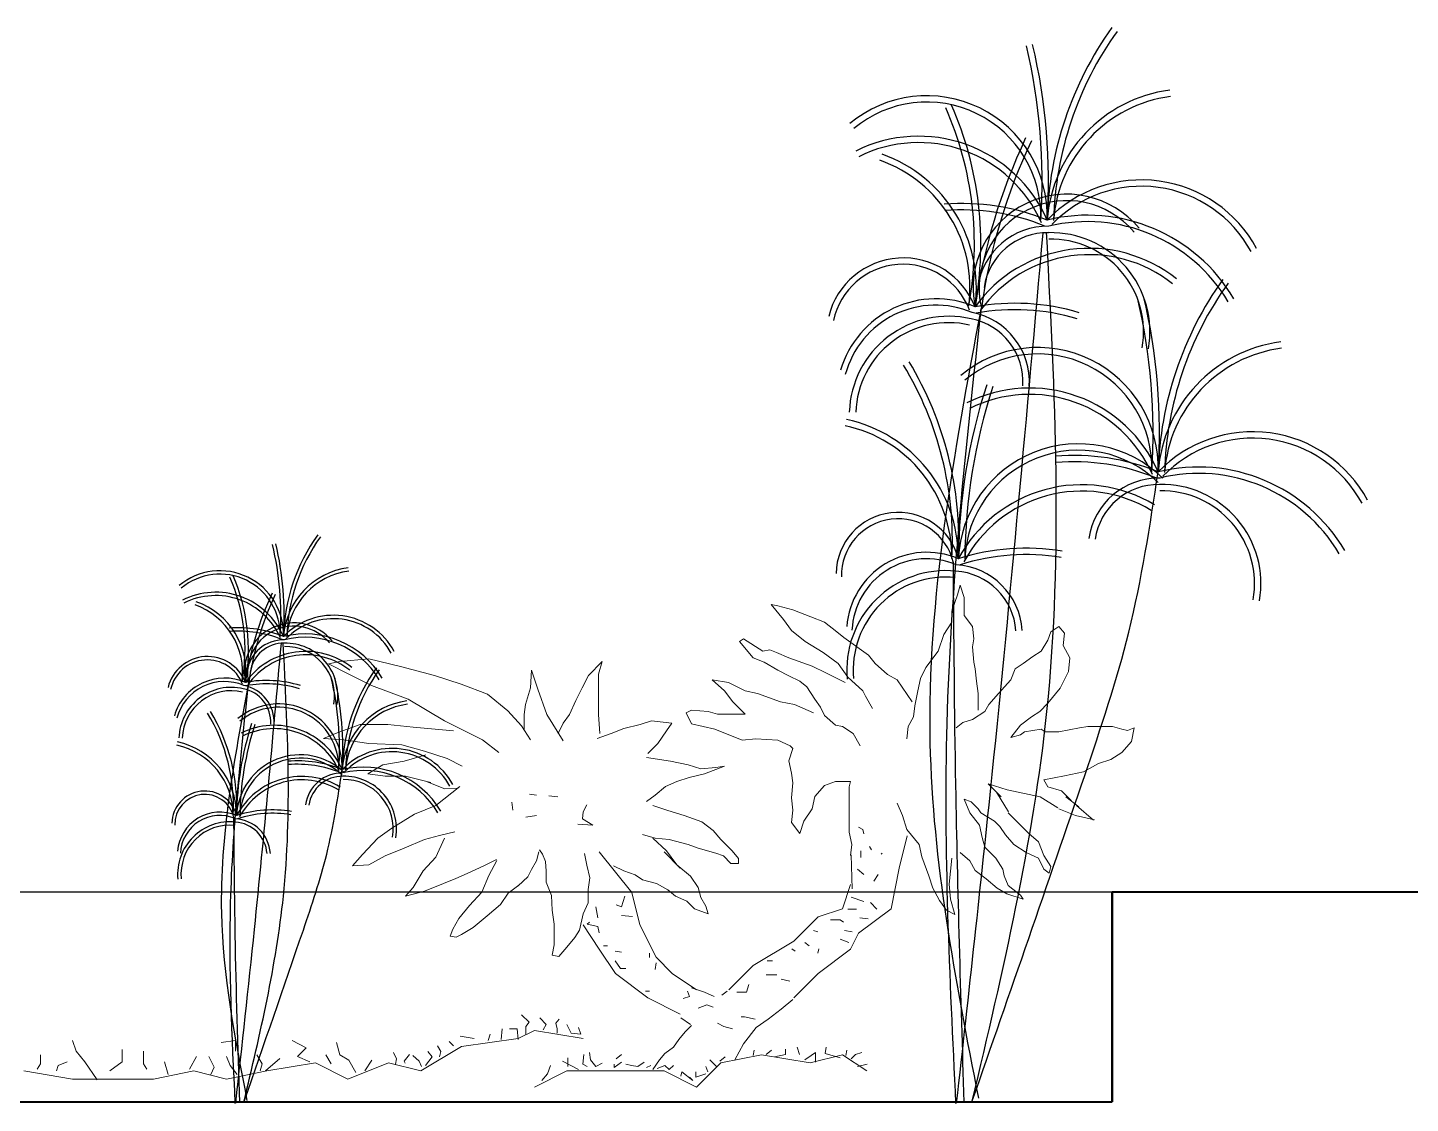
# Model space of a CAD drawing. Header units: metres. Extents: x 2330 to 2661, y 695 to 924.
# Drawn here: x 2599.136 to 2602.431, y 786.452 to 789.015 of the extents above; entities that cross this region are included whole.
import ezdxf

# ---------------------------------------------------------------- set-up
doc = ezdxf.new("R2010")
doc.units = ezdxf.units.M
doc.header["$LTSCALE"] = 20
doc.layers.add('Aux3', color=7, linetype='Continuous', true_color=0xa85400)
doc.layers.add('Columns', color=30, linetype='Continuous', lineweight=40)
doc.layers.add('Green', color=116, linetype='Continuous', lineweight=5)
doc.layers.add('Tree and Others', color=74, linetype='Continuous')

msp = doc.modelspace()

# ---------------------------------------------------------------- linework, layer by layer
at = {"layer": 'Aux3'}
for points, knots in [([(2601.3501, 786.452), (2601.3791, 786.7132), (2601.4556, 787.4039), (2601.5177, 788.0961), (2601.5563, 788.5264)], [1.099283, 1.099283, 1.099283, 1.099283, 104.727292, 275.084321, 275.084321, 275.084321, 275.084321]), ([(2601.4026, 786.4642), (2601.3474, 786.7461), (2601.2273, 787.3726), (2601.3445, 788.0015), (2601.409, 788.3474)], [2.676995, 2.676995, 2.676995, 2.676995, 114.938305, 252.152892, 252.152892, 252.152892, 252.152892]), ([(2601.3485, 786.4518), (2601.3338, 786.7539), (2601.3033, 787.3872), (2601.3727, 788.0176), (2601.409, 788.3474)], [1.297472, 1.297472, 1.297472, 1.297472, 120.336436, 250.901241, 250.901241, 250.901241, 250.901241]), ([(2601.3682, 786.455), (2601.3603, 786.7067), (2601.3471, 787.135), (2601.3437, 787.5635), (2601.3423, 787.7402)], [3.323246, 3.323246, 3.323246, 3.323246, 102.593655, 172.266242, 172.266242, 172.266242, 172.266242]), ([(2599.632, 786.4519), (2599.6473, 786.59), (2599.6877, 786.955), (2599.7205, 787.3208), (2599.7409, 787.5483)], [1.099283, 1.099283, 1.099283, 1.099283, 104.727292, 275.084321, 275.084321, 275.084321, 275.084321]), ([(2599.6597, 786.4584), (2599.6305, 786.6074), (2599.567, 786.9385), (2599.629, 787.2708), (2599.6631, 787.4536)], [2.676995, 2.676995, 2.676995, 2.676995, 114.938305, 252.152892, 252.152892, 252.152892, 252.152892]), ([(2599.6311, 786.4518), (2599.6233, 786.6114), (2599.6072, 786.9462), (2599.6439, 787.2793), (2599.6631, 787.4536)], [1.297472, 1.297472, 1.297472, 1.297472, 120.336436, 250.901241, 250.901241, 250.901241, 250.901241]), ([(2599.6415, 786.4535), (2599.6374, 786.5865), (2599.6304, 786.8129), (2599.6286, 787.0393), (2599.6278, 787.1327)], [3.323246, 3.323246, 3.323246, 3.323246, 102.593655, 172.266242, 172.266242, 172.266242, 172.266242])]:
    msp.add_open_spline(points, degree=3, knots=knots, dxfattribs=at)
for points in [[(2601.3874, 786.4577), (2601.5653, 787.3859), (2601.5644, 788.5282)], [(2601.3874, 786.4577), (2601.6552, 787.2332), (2601.7604, 787.575), (2601.8304, 787.9567)], [(2599.6517, 786.4549), (2599.7457, 786.9455), (2599.7452, 787.5492)], [(2599.6517, 786.4549), (2599.7932, 786.8648), (2599.8488, 787.0454), (2599.8858, 787.2471)]]:
    msp.add_spline(points, degree=3, dxfattribs=at)
at = {"layer": 'Columns'}
for p, q in [((2601.7206, 786.9555), (2601.7206, 786.4555)), ((2601.7206, 786.4555), (2601.7206, 786.9555)), ((2601.7206, 786.9555), (2602.5331, 786.9555)), ((2595.3993, 786.4555), (2601.7206, 786.4555))]:
    msp.add_line(p, q, dxfattribs=at)
at = {"layer": 'Green'}
for p, q in [((2601.3586, 787.6866), (2601.3521, 787.6638)), ((2601.3684, 787.6572), (2601.3586, 787.6866)), ((2600.9078, 787.6409), (2600.9372, 787.6049)), ((2600.9242, 787.6376), (2600.9078, 787.6409)), ((2600.9601, 787.6278), (2600.9242, 787.6376)), ((2601.3521, 787.6638), (2601.339, 787.6245)), ((2601.3684, 787.6442), (2601.3684, 787.6572)), ((2601.3684, 787.6147), (2601.3684, 787.6442)), ((2600.9372, 787.6049), (2600.9568, 787.5788)), ((2601.0025, 787.6115), (2600.9601, 787.6278)), ((2601.0352, 787.5984), (2601.0025, 787.6115)), ((2601.339, 787.6245), (2601.339, 787.5984)), ((2601.388, 787.5886), (2601.3684, 787.6147)), ((2600.9568, 787.5788), (2600.9895, 787.5526)), ((2601.0646, 787.5755), (2601.0352, 787.5984)), ((2601.0809, 787.5624), (2601.0646, 787.5755)), ((2601.3194, 787.569), (2601.3063, 787.5298)), ((2601.339, 787.5984), (2601.3194, 787.569)), ((2601.3913, 787.5592), (2601.388, 787.5886)), ((2601.5742, 787.5755), (2601.5676, 787.5559)), ((2601.5938, 787.5886), (2601.5742, 787.5755)), ((2601.6068, 787.5722), (2601.5938, 787.5886)), ((2601.6036, 787.5428), (2601.6068, 787.5722)), ((2600.8425, 787.5592), (2600.8327, 787.5526)), ((2600.8327, 787.5526), (2600.8654, 787.5134)), ((2600.8882, 787.5298), (2600.8425, 787.5592)), ((2600.9895, 787.5526), (2601.0319, 787.5265)), ((2601.1397, 787.5199), (2601.0809, 787.5624)), ((2601.388, 787.5396), (2601.3913, 787.5592)), ((2601.3913, 787.5036), (2601.388, 787.5396)), ((2601.5676, 787.5559), (2601.5513, 787.5298)), ((2601.6199, 787.5134), (2601.6036, 787.5428)), ((2599.8804, 787.5049), (2599.8534, 787.4989)), ((2599.9496, 787.5109), (2599.8804, 787.5049)), ((2600.0247, 787.4929), (2599.9496, 787.5109)), ((2600.5056, 787.5049), (2600.4726, 787.4718)), ((2600.4966, 787.4748), (2600.5056, 787.5049)), ((2600.8654, 787.5134), (2600.8915, 787.5036)), ((2600.9046, 787.533), (2600.8882, 787.5298)), ((2600.8915, 787.5036), (2600.9242, 787.484)), ((2600.9209, 787.5265), (2600.9046, 787.533)), ((2600.9503, 787.5134), (2600.9209, 787.5265)), ((2601.0058, 787.4938), (2600.9503, 787.5134)), ((2601.0319, 787.5265), (2601.0679, 787.5003)), ((2601.1561, 787.5003), (2601.1397, 787.5199)), ((2601.3063, 787.5298), (2601.2769, 787.4905)), ((2601.3945, 787.4873), (2601.3913, 787.5036)), ((2601.5317, 787.5167), (2601.5089, 787.5003)), ((2601.5513, 787.5298), (2601.5317, 787.5167)), ((2601.6166, 787.4807), (2601.6199, 787.5134)), ((2599.8534, 787.4989), (2599.9015, 787.4748)), ((2599.9015, 787.4748), (2599.9556, 787.4478)), ((2600.1059, 787.4718), (2600.0247, 787.4929)), ((2600.169, 787.4508), (2600.1059, 787.4718)), ((2600.3373, 787.4839), (2600.3343, 787.4417)), ((2600.3523, 787.4387), (2600.3373, 787.4839)), ((2600.4726, 787.4718), (2600.4575, 787.4417)), ((2600.4966, 787.4267), (2600.4966, 787.4748)), ((2600.9242, 787.484), (2600.9503, 787.4709)), ((2600.9503, 787.4709), (2600.9764, 787.4578)), ((2601.0385, 787.4775), (2601.0058, 787.4938)), ((2601.0842, 787.4546), (2601.0385, 787.4775)), ((2601.0679, 787.5003), (2601.0907, 787.4677)), ((2601.1855, 787.4742), (2601.1561, 787.5003)), ((2601.2083, 787.4611), (2601.1855, 787.4742)), ((2601.2769, 787.4905), (2601.2639, 787.4644)), ((2601.3978, 787.4578), (2601.3945, 787.4873)), ((2601.4893, 787.4873), (2601.4795, 787.4611)), ((2601.5089, 787.5003), (2601.4893, 787.4873)), ((2601.597, 787.4415), (2601.6166, 787.4807)), ((2599.9556, 787.4478), (2600.0427, 787.4147)), ((2600.2321, 787.4267), (2600.169, 787.4508)), ((2600.3343, 787.4417), (2600.3223, 787.4026)), ((2600.3734, 787.3786), (2600.3523, 787.4387)), ((2600.4575, 787.4417), (2600.4425, 787.4117)), ((2600.8066, 787.4546), (2600.7674, 787.4611)), ((2600.7674, 787.4611), (2600.7968, 787.435)), ((2600.8458, 787.435), (2600.8066, 787.4546)), ((2600.9764, 787.4578), (2600.9927, 787.4448)), ((2600.9927, 787.4448), (2601.0123, 787.4154)), ((2601.0907, 787.4677), (2601.1267, 787.435)), ((2601.2443, 787.4088), (2601.2083, 787.4611)), ((2601.2639, 787.4644), (2601.2573, 787.435)), ((2601.4011, 787.4284), (2601.3978, 787.4578)), ((2601.4795, 787.4611), (2601.4501, 787.4284)), ((2601.5676, 787.4056), (2601.597, 787.4415)), ((2600.0427, 787.4147), (2600.1299, 787.3635)), ((2600.2802, 787.3876), (2600.2321, 787.4267)), ((2600.3223, 787.4026), (2600.3193, 787.3786)), ((2600.4425, 787.4117), (2600.4275, 787.3786)), ((2600.4966, 787.3786), (2600.4966, 787.4267)), ((2600.7968, 787.435), (2600.8164, 787.4088)), ((2600.8164, 787.4088), (2600.8458, 787.3794)), ((2600.8752, 787.4284), (2600.8458, 787.435)), ((2600.9307, 787.4088), (2600.8752, 787.4284)), ((2600.9634, 787.4023), (2600.9307, 787.4088)), ((2601.0123, 787.4154), (2601.0254, 787.3957)), ((2601.1267, 787.435), (2601.1332, 787.4219)), ((2601.1332, 787.4219), (2601.1495, 787.3925)), ((2601.2573, 787.435), (2601.2508, 787.399)), ((2601.4011, 787.3892), (2601.4011, 787.4284)), ((2601.4501, 787.4284), (2601.4272, 787.4023)), ((2601.5481, 787.3859), (2601.5676, 787.4056)), ((2600.3133, 787.3515), (2600.2802, 787.3876)), ((2600.3193, 787.3786), (2600.3193, 787.3425)), ((2600.4125, 787.3154), (2600.3734, 787.3786)), ((2600.4275, 787.3786), (2600.4125, 787.3575)), ((2600.4996, 787.3335), (2600.4966, 787.3786)), ((2600.7184, 787.3892), (2600.7053, 787.3827)), ((2600.7053, 787.3827), (2600.7184, 787.3565)), ((2600.7576, 787.3859), (2600.7184, 787.3892)), ((2600.7804, 787.3794), (2600.7576, 787.3859)), ((2600.8164, 787.3794), (2600.7804, 787.3794)), ((2600.8458, 787.3794), (2600.8164, 787.3794)), ((2601.0091, 787.3827), (2600.9634, 787.4023)), ((2601.0254, 787.3957), (2601.0352, 787.3761)), ((2601.0352, 787.3761), (2601.0613, 787.3533)), ((2601.2475, 787.3729), (2601.2345, 787.35)), ((2601.2508, 787.399), (2601.2475, 787.3729)), ((2601.4174, 787.3859), (2601.388, 787.3663)), ((2601.4272, 787.4023), (2601.4174, 787.3859)), ((2601.5023, 787.3533), (2601.5285, 787.3729)), ((2601.5285, 787.3729), (2601.5481, 787.3859)), ((2599.9285, 787.3545), (2599.8774, 787.3365)), ((2599.9947, 787.3545), (2599.9285, 787.3545)), ((2600.0548, 787.3485), (2599.9947, 787.3545)), ((2600.151, 787.3395), (2600.0548, 787.3485)), ((2600.1299, 787.3635), (2600.2201, 787.3184)), ((2600.3343, 787.3184), (2600.3133, 787.3515)), ((2600.4125, 787.3575), (2600.4004, 787.3335)), ((2600.5567, 787.3455), (2600.5267, 787.3335)), ((2600.5958, 787.3545), (2600.5567, 787.3455)), ((2600.6229, 787.3635), (2600.5958, 787.3545)), ((2600.671, 787.3575), (2600.6229, 787.3635)), ((2600.6379, 787.3094), (2600.6589, 787.3395)), ((2600.6589, 787.3395), (2600.671, 787.3575)), ((2600.7184, 787.3565), (2600.7739, 787.3434)), ((2600.7739, 787.3434), (2600.8392, 787.3173)), ((2601.0613, 787.3533), (2601.0777, 787.35)), ((2601.0777, 787.35), (2601.1038, 787.3336)), ((2601.2345, 787.35), (2601.2312, 787.3206)), ((2601.3651, 787.3598), (2601.3488, 787.3467)), ((2601.388, 787.3663), (2601.3651, 787.3598)), ((2601.4795, 787.3238), (2601.5023, 787.3533)), ((2601.5121, 787.3369), (2601.5023, 787.3304)), ((2601.5513, 787.3434), (2601.5121, 787.3369)), ((2601.5611, 787.3369), (2601.5513, 787.3434)), ((2601.5938, 787.3369), (2601.5611, 787.3369)), ((2601.6428, 787.3467), (2601.5938, 787.3369)), ((2601.6624, 787.35), (2601.6428, 787.3467)), ((2601.6852, 787.35), (2601.6624, 787.35)), ((2601.7212, 787.35), (2601.6852, 787.35)), ((2601.744, 787.3434), (2601.7212, 787.35)), ((2601.7571, 787.3402), (2601.744, 787.3434)), ((2601.7734, 787.3467), (2601.7571, 787.3402)), ((2601.7669, 787.314), (2601.7734, 787.3467)), ((2599.8774, 787.3365), (2599.8414, 787.3214)), ((2599.8414, 787.3214), (2599.8895, 787.3184)), ((2599.8895, 787.3184), (2599.9496, 787.3094)), ((2599.9496, 787.3094), (2600.0277, 787.3064)), ((2600.0277, 787.3064), (2600.0818, 787.2913)), ((2600.2201, 787.3184), (2600.2592, 787.2883)), ((2600.5267, 787.3335), (2600.4936, 787.3214)), ((2600.6138, 787.2853), (2600.6379, 787.3094)), ((2600.8392, 787.3173), (2600.8719, 787.3206)), ((2600.8719, 787.3206), (2600.9242, 787.3173)), ((2600.9242, 787.3173), (2600.9536, 787.3042)), ((2600.9536, 787.3042), (2600.9601, 787.2977)), ((2601.1038, 787.3336), (2601.1201, 787.3042)), ((2601.5023, 787.3304), (2601.4795, 787.3238)), ((2601.744, 787.2879), (2601.7669, 787.314)), ((2600.0848, 787.2823), (2600.0337, 787.2673)), ((2600.0818, 787.2913), (2600.1359, 787.2733)), ((2600.1359, 787.2733), (2600.172, 787.2552)), ((2600.6108, 787.2763), (2600.668, 787.2673)), ((2600.9601, 787.2977), (2600.9503, 787.2683)), ((2601.6885, 787.2617), (2601.7179, 787.2715)), ((2601.7179, 787.2715), (2601.744, 787.2879)), ((2599.9826, 787.2583), (2599.9466, 787.2372)), ((2600.0337, 787.2673), (2599.9826, 787.2583)), ((2600.668, 787.2673), (2600.71, 787.2583)), ((2600.71, 787.2583), (2600.7401, 787.2492)), ((2600.7401, 787.2492), (2600.7762, 787.2522)), ((2600.7972, 787.2552), (2600.7491, 787.2372)), ((2600.7762, 787.2522), (2600.7972, 787.2552)), ((2600.9503, 787.2683), (2600.9568, 787.2389)), ((2600.9568, 787.2389), (2600.9601, 787.216)), ((2601.6068, 787.2323), (2601.6526, 787.2421)), ((2601.6526, 787.2421), (2601.6885, 787.2617)), ((2599.9466, 787.2372), (2599.9886, 787.2312)), ((2599.9886, 787.2312), (2600.0367, 787.2312)), ((2600.0367, 787.2312), (2600.0969, 787.2161)), ((2600.1306, 787.2011), (2600.0886, 787.2179)), ((2600.166, 787.2071), (2600.1089, 787.162)), ((2600.6559, 787.2071), (2600.6319, 787.1861)), ((2600.683, 787.2192), (2600.6559, 787.2071)), ((2600.713, 787.2282), (2600.683, 787.2192)), ((2600.7491, 787.2372), (2600.713, 787.2282)), ((2600.9601, 787.216), (2600.9568, 787.18)), ((2601.0123, 787.1833), (2601.0352, 787.2094)), ((2601.0352, 787.2094), (2601.0613, 787.2192)), ((2601.0613, 787.2192), (2601.0973, 787.2192)), ((2601.0973, 787.2192), (2601.094, 787.2062)), ((2601.094, 787.2062), (2601.094, 787.1768)), ((2601.4703, 787.1988), (2601.4251, 787.2131)), ((2601.4251, 787.2131), (2601.456, 787.1822)), ((2601.5579, 787.2225), (2601.6068, 787.2323)), ((2601.5676, 787.2062), (2601.5579, 787.2225)), ((2601.6003, 787.1964), (2601.5676, 787.2062)), ((2600.1599, 787.2032), (2600.1306, 787.2011)), ((2600.3489, 787.1864), (2600.3321, 787.1885)), ((2600.3993, 787.1822), (2600.3783, 787.1843)), ((2600.6319, 787.1861), (2600.6108, 787.171)), ((2600.9568, 787.18), (2600.9601, 787.1506)), ((2601.0058, 787.1539), (2601.0123, 787.1833)), ((2601.094, 787.1768), (2601.094, 787.1506)), ((2601.3815, 787.1441), (2601.3684, 787.1768)), ((2601.3684, 787.1768), (2601.3847, 787.1702)), ((2601.4737, 787.1469), (2601.4447, 787.1932)), ((2601.5488, 787.1822), (2601.4703, 787.1988)), ((2601.5916, 787.156), (2601.5488, 787.1822)), ((2601.6232, 787.1735), (2601.6003, 787.1964)), ((2601.6416, 787.1584), (2601.6107, 787.1822)), ((2600.0578, 787.1409), (2600.0037, 787.1079)), ((2600.1089, 787.162), (2600.0578, 787.1409)), ((2600.2901, 787.1696), (2600.2922, 787.1507)), ((2600.4581, 787.1296), (2600.4602, 787.1465)), ((2600.4602, 787.1465), (2600.4686, 787.1633)), ((2600.6259, 787.162), (2600.6619, 787.15)), ((2600.6619, 787.15), (2600.701, 787.1379)), ((2600.9601, 787.1506), (2600.9568, 787.1212)), ((2600.9862, 787.1245), (2601.0058, 787.1539)), ((2601.094, 787.1506), (2601.094, 787.1277)), ((2601.2214, 787.1375), (2601.2083, 787.167)), ((2601.4043, 787.1147), (2601.3815, 787.1441)), ((2601.3847, 787.1702), (2601.4011, 787.1539)), ((2601.4011, 787.1539), (2601.4076, 787.1441)), ((2601.4076, 787.1441), (2601.4403, 787.1245)), ((2601.4958, 787.1212), (2601.4729, 787.1441)), ((2601.5938, 787.1539), (2601.633, 787.1375)), ((2601.6762, 787.1266), (2601.6357, 787.1613)), ((2600.0037, 787.1079), (2599.9706, 787.0838)), ((2600.3237, 787.1338), (2600.3489, 787.138)), ((2600.4476, 787.117), (2600.4833, 787.1149)), ((2600.4833, 787.1149), (2600.4581, 787.1296)), ((2600.701, 787.1379), (2600.7431, 787.1229)), ((2600.7431, 787.1229), (2600.7701, 787.1018)), ((2600.9568, 787.1212), (2600.9764, 787.095)), ((2600.9764, 787.095), (2600.9862, 787.1245)), ((2601.094, 787.1277), (2601.094, 787.0983)), ((2601.1268, 787.1048), (2601.1165, 787.1099)), ((2601.2312, 787.1048), (2601.2214, 787.1375)), ((2601.4109, 787.0852), (2601.4043, 787.1147)), ((2601.4403, 787.1245), (2601.4533, 787.1114)), ((2601.4533, 787.1114), (2601.4664, 787.0918)), ((2601.5219, 787.095), (2601.4958, 787.1212)), ((2601.633, 787.1375), (2601.6787, 787.1277)), ((2599.9706, 787.0838), (2599.9345, 787.0447)), ((2600.0337, 787.0597), (2600.0818, 787.0808)), ((2600.0818, 787.0808), (2600.1179, 787.0898)), ((2600.1299, 787.0838), (2600.1089, 787.0387)), ((2600.1179, 787.0898), (2600.154, 787.0988)), ((2600.6319, 787.0838), (2600.6018, 787.0928)), ((2600.6259, 787.0838), (2600.6589, 787.0537)), ((2600.6649, 787.0808), (2600.6319, 787.0838)), ((2600.71, 787.0688), (2600.6649, 787.0808)), ((2600.7701, 787.1018), (2600.7882, 787.0808)), ((2600.7882, 787.0808), (2600.8032, 787.0657)), ((2601.094, 787.0983), (2601.1005, 787.0689)), ((2601.1293, 787.0945), (2601.1268, 787.1048)), ((2601.2132, 787.0124), (2601.2325, 787.0897)), ((2601.2606, 787.0689), (2601.2312, 787.1048)), ((2601.4174, 787.0624), (2601.4109, 787.0852)), ((2601.4664, 787.0918), (2601.486, 787.0689)), ((2601.5448, 787.0754), (2601.5219, 787.095)), ((2601.5579, 787.0427), (2601.5448, 787.0754)), ((2599.9345, 787.0447), (2599.9105, 787.0176)), ((2599.9496, 787.0206), (2599.9886, 787.0417)), ((2599.9886, 787.0417), (2600.0337, 787.0597)), ((2600.3544, 787.051), (2600.3492, 787.0299)), ((2600.3632, 787.0457), (2600.3562, 787.0563)), ((2600.3702, 787.0282), (2600.3632, 787.0457)), ((2600.4633, 787.0475), (2600.4686, 787.0194)), ((2600.5757, 786.9544), (2600.4984, 787.0511)), ((2600.6916, 787.0124), (2600.653, 787.0511)), ((2600.6589, 787.0537), (2600.683, 787.0206)), ((2600.7341, 787.0597), (2600.71, 787.0688)), ((2600.7762, 787.0477), (2600.7341, 787.0597)), ((2600.7942, 787.0417), (2600.7762, 787.0477)), ((2600.8122, 787.0236), (2600.7942, 787.0417)), ((2600.8032, 787.0657), (2600.8152, 787.0537)), ((2600.8152, 787.0537), (2600.8303, 787.0357)), ((2601.1005, 787.0689), (2601.0973, 787.0427)), ((2601.0991, 787.0441), (2601.1014, 786.9631)), ((2601.1216, 787.0534), (2601.1216, 787.038)), ((2601.1473, 787.056), (2601.1422, 787.0637)), ((2601.1704, 787.0457), (2601.173, 787.0483)), ((2601.2671, 787.0395), (2601.2606, 787.0689)), ((2601.3586, 787.0493), (2601.3815, 787.0297)), ((2601.4435, 787.0362), (2601.4174, 787.0624)), ((2601.486, 787.0689), (2601.5154, 787.0493)), ((2601.5154, 787.0493), (2601.5448, 787.0362)), ((2601.5742, 787.0166), (2601.5579, 787.0427)), ((2599.9105, 787.0176), (2599.9496, 787.0206)), ((2600.1089, 787.0387), (2600.0788, 787.0056)), ((2600.184, 786.9996), (2600.2231, 787.0176)), ((2600.2231, 787.0176), (2600.2532, 787.0327)), ((2600.2355, 786.9952), (2600.2544, 787.0309)), ((2600.3369, 787.0088), (2600.3281, 786.9913)), ((2600.3492, 787.0299), (2600.3369, 787.0088)), ((2600.372, 787.0053), (2600.3702, 787.0282)), ((2600.4686, 787.0194), (2600.4756, 786.9895)), ((2600.5567, 787.0056), (2600.5327, 787.0176)), ((2600.683, 787.0206), (2600.716, 786.9936)), ((2600.8303, 787.0236), (2600.8122, 787.0236)), ((2600.8303, 787.0357), (2600.8303, 787.0236)), ((2601.1293, 786.9969), (2601.1139, 787.0097)), ((2601.1939, 786.9157), (2601.2132, 787.0124)), ((2601.2835, 786.9937), (2601.2671, 787.0395)), ((2601.339, 787.0362), (2601.3325, 786.9741)), ((2601.3815, 787.0297), (2601.3945, 787.0068)), ((2601.4599, 787.0101), (2601.4435, 787.0362)), ((2601.4631, 786.9937), (2601.4599, 787.0101)), ((2601.5448, 787.0362), (2601.5579, 787.0101)), ((2601.5579, 787.0101), (2601.5709, 787.0003)), ((2601.5709, 787.0003), (2601.5742, 787.0166)), ((2600.0788, 787.0056), (2600.0548, 786.9665)), ((2600.0818, 786.9575), (2600.1269, 786.9755)), ((2600.1269, 786.9755), (2600.157, 786.9875)), ((2600.157, 786.9875), (2600.184, 786.9996)), ((2600.2187, 786.9552), (2600.2355, 786.9952)), ((2600.3281, 786.9913), (2600.3053, 786.9702)), ((2600.372, 786.979), (2600.372, 787.0053)), ((2600.3843, 786.9473), (2600.372, 786.979)), ((2600.4756, 786.9895), (2600.4721, 786.9614)), ((2600.5838, 786.9966), (2600.5567, 787.0056)), ((2600.6018, 786.9845), (2600.5838, 786.9966)), ((2600.6349, 786.9755), (2600.6018, 786.9845)), ((2600.6619, 786.9605), (2600.6349, 786.9755)), ((2600.716, 786.9936), (2600.7341, 786.9665)), ((2601.1627, 786.9969), (2601.1524, 786.9815)), ((2601.2933, 786.9643), (2601.2835, 786.9937)), ((2601.3325, 786.9741), (2601.3357, 786.9382)), ((2601.3945, 787.0068), (2601.4207, 786.9872)), ((2601.4207, 786.9872), (2601.4468, 786.9643)), ((2601.4729, 786.9708), (2601.4631, 786.9937)), ((2600.0548, 786.9665), (2600.0367, 786.9454)), ((2600.0367, 786.9454), (2600.0818, 786.9575)), ((2600.1893, 786.9237), (2600.2187, 786.9552)), ((2600.2817, 786.9531), (2600.2628, 786.9258)), ((2600.3069, 786.9721), (2600.2817, 786.9531)), ((2600.3861, 786.9122), (2600.3843, 786.9473)), ((2600.4721, 786.9614), (2600.4721, 786.9298)), ((2600.5595, 786.9455), (2600.5518, 786.9199)), ((2600.595, 786.8771), (2600.5757, 786.9544)), ((2600.68, 786.9454), (2600.6619, 786.9605)), ((2600.707, 786.9334), (2600.68, 786.9454)), ((2600.7341, 786.9665), (2600.7401, 786.9424)), ((2600.7401, 786.9424), (2600.7521, 786.9214)), ((2601.0973, 786.9737), (2601.078, 786.9157)), ((2601.0985, 786.943), (2601.1293, 786.9327)), ((2601.3096, 786.9349), (2601.2933, 786.9643)), ((2601.4468, 786.9643), (2601.4697, 786.9512)), ((2601.4697, 786.9512), (2601.5089, 786.9382)), ((2601.5023, 786.948), (2601.4729, 786.9708)), ((2601.5089, 786.9382), (2601.5023, 786.948)), ((2600.1641, 786.8922), (2600.1893, 786.9237)), ((2600.2628, 786.9258), (2600.2313, 786.8985)), ((2600.3913, 786.8788), (2600.3861, 786.9122)), ((2600.4721, 786.9298), (2600.4598, 786.9034)), ((2600.4902, 786.9199), (2600.4953, 786.8942)), ((2600.5518, 786.9199), (2600.539, 786.925)), ((2600.7251, 786.9153), (2600.707, 786.9334)), ((2600.7581, 786.9033), (2600.7251, 786.9153)), ((2600.7521, 786.9214), (2600.7581, 786.9033)), ((2601.078, 786.9157), (2601.02, 786.8964)), ((2601.1114, 786.9147), (2601.0908, 786.9147)), ((2601.1166, 786.8577), (2601.1939, 786.9157)), ((2601.1447, 786.9301), (2601.1601, 786.9147)), ((2601.3259, 786.912), (2601.3096, 786.9349)), ((2601.3455, 786.9022), (2601.3259, 786.912)), ((2601.3357, 786.9382), (2601.3455, 786.9022)), ((2600.1494, 786.867), (2600.1641, 786.8922)), ((2600.2313, 786.8985), (2600.1977, 786.8712)), ((2600.3913, 786.856), (2600.3913, 786.8788)), ((2600.4598, 786.9034), (2600.451, 786.8648)), ((2600.4598, 786.8771), (2600.4984, 786.8191)), ((2600.4748, 786.8839), (2600.4697, 786.8788)), ((2600.4697, 786.8788), (2600.4953, 786.8736)), ((2600.5775, 786.8967), (2600.5518, 786.8993)), ((2600.6337, 786.7998), (2600.595, 786.8771)), ((2601.02, 786.8964), (2600.9621, 786.8384)), ((2601.0729, 786.889), (2601.0498, 786.889)), ((2601.0806, 786.8839), (2601.0729, 786.889)), ((2601.1396, 786.8916), (2601.1191, 786.8942)), ((2600.1431, 786.8502), (2600.1494, 786.867)), ((2600.1578, 786.8481), (2600.1431, 786.8502)), ((2600.1704, 786.8544), (2600.1578, 786.8481)), ((2600.1977, 786.8712), (2600.1704, 786.8544)), ((2600.3913, 786.8296), (2600.3913, 786.856)), ((2600.4405, 786.8472), (2600.4212, 786.8243)), ((2600.451, 786.8648), (2600.4405, 786.8472)), ((2600.4953, 786.8736), (2600.4979, 786.8582)), ((2601.019, 786.8608), (2601.0087, 786.8634)), ((2601.0934, 786.8351), (2601.0729, 786.8428)), ((2601.1011, 786.8608), (2601.0831, 786.8634)), ((2601.0973, 786.8191), (2601.1166, 786.8577)), ((2600.3861, 786.805), (2600.3913, 786.8296)), ((2600.4212, 786.8243), (2600.4019, 786.8015)), ((2600.4984, 786.8191), (2600.5371, 786.7611)), ((2600.5184, 786.8274), (2600.5082, 786.8274)), ((2600.5518, 786.812), (2600.5364, 786.8146)), ((2600.6185, 786.8094), (2600.6185, 786.7991)), ((2600.9621, 786.8384), (2600.8655, 786.7804)), ((2600.9651, 786.8146), (2600.9574, 786.8197)), ((2600.9984, 786.8274), (2600.9882, 786.8351)), ((2601.019, 786.8094), (2601.0215, 786.8197)), ((2601.02, 786.7611), (2601.0973, 786.8191)), ((2600.4019, 786.8015), (2600.3861, 786.805)), ((2600.5492, 786.7735), (2600.5364, 786.7914)), ((2600.6339, 786.7863), (2600.6314, 786.7709)), ((2600.6723, 786.7611), (2600.6337, 786.7998)), ((2600.8655, 786.7804), (2600.8075, 786.7224)), ((2600.9112, 786.7914), (2600.8983, 786.7914)), ((2600.5371, 786.7611), (2600.6144, 786.7031)), ((2600.5621, 786.7735), (2600.5492, 786.7735)), ((2600.7303, 786.7224), (2600.6723, 786.7611)), ((2600.9214, 786.7581), (2600.8958, 786.7581)), ((2600.9522, 786.7427), (2600.9317, 786.7478)), ((2600.9621, 786.7031), (2601.02, 786.7611)), ((2600.6185, 786.7195), (2600.6083, 786.7195)), ((2600.7084, 786.7195), (2600.7135, 786.7067)), ((2600.7494, 786.717), (2600.7186, 786.7272)), ((2600.7725, 786.7067), (2600.7494, 786.717)), ((2600.8033, 786.7195), (2600.7905, 786.7093)), ((2600.8495, 786.717), (2600.8264, 786.717)), ((2600.8547, 786.7349), (2600.8495, 786.717)), ((2600.6144, 786.7031), (2600.6916, 786.6644)), ((2600.7135, 786.7067), (2600.6981, 786.7016)), ((2600.7546, 786.6862), (2600.734, 786.6784)), ((2600.77, 786.681), (2600.7546, 786.6862)), ((2600.9599, 786.699), (2600.9317, 786.6759)), ((2600.3131, 786.663), (2600.3311, 786.6451)), ((2600.3311, 786.6451), (2600.3234, 786.6348)), ((2600.3567, 786.6553), (2600.3721, 786.6399)), ((2600.4029, 786.6528), (2600.3952, 786.6425)), ((2600.7161, 786.6399), (2600.693, 786.6553)), ((2600.8444, 786.6579), (2600.8367, 786.6579)), ((2600.8701, 786.6528), (2600.8444, 786.6579)), ((2600.9009, 786.6528), (2600.8726, 786.6322)), ((2600.9317, 786.6759), (2600.9009, 786.6528)), ((2600.1668, 786.6117), (2600.2002, 786.6065)), ((2600.2387, 786.6168), (2600.2335, 786.6014)), ((2600.2669, 786.6297), (2600.2643, 786.604)), ((2600.3028, 786.6297), (2600.2849, 786.6297)), ((2600.3054, 786.604), (2600.3028, 786.6297)), ((2600.3439, 786.6258), (2600.3053, 786.6064)), ((2600.3234, 786.6348), (2600.3234, 786.6168)), ((2600.4598, 786.6064), (2600.3439, 786.6258)), ((2600.3721, 786.6399), (2600.3644, 786.6271)), ((2600.3952, 786.6425), (2600.3978, 786.6297)), ((2600.3978, 786.6297), (2600.3978, 786.6194)), ((2600.4312, 786.6194), (2600.4209, 786.6399)), ((2600.4543, 786.6168), (2600.4312, 786.6194)), ((2600.4491, 786.6322), (2600.4543, 786.6168)), ((2600.7032, 786.6219), (2600.6878, 786.604)), ((2600.7186, 786.6374), (2600.7032, 786.6219)), ((2600.7956, 786.6348), (2600.7802, 786.6425)), ((2600.8162, 786.6297), (2600.7956, 786.6348)), ((2600.8726, 786.6322), (2600.8418, 786.5937)), ((2599.2515, 786.5758), (2599.2431, 786.6012)), ((2599.3613, 786.5801), (2599.3613, 786.5505)), ((2599.6315, 786.6012), (2599.5977, 786.597)), ((2599.6315, 786.5758), (2599.6315, 786.6012)), ((2599.8003, 786.5843), (2599.7666, 786.6012)), ((2599.7792, 786.5632), (2599.8003, 786.5843)), ((2599.8805, 786.5674), (2599.8721, 786.597)), ((2600.17, 786.5871), (2600.0734, 786.5291)), ((2600.1129, 786.5886), (2600.1206, 786.5757)), ((2600.1411, 786.5988), (2600.1514, 786.5886)), ((2600.3053, 786.6064), (2600.17, 786.5871)), ((2600.675, 786.586), (2600.6545, 786.5706)), ((2600.6878, 786.604), (2600.675, 786.586)), ((2600.8418, 786.5937), (2600.8213, 786.5552)), ((2600.942, 786.5809), (2600.942, 786.568)), ((2600.9753, 786.568), (2600.9702, 786.586)), ((2601.0369, 786.5706), (2601.0395, 786.586)), ((2599.1671, 786.5463), (2599.1586, 786.5336)), ((2599.1671, 786.5674), (2599.1671, 786.5463)), ((2599.2304, 786.5505), (2599.2093, 786.542)), ((2599.2726, 786.5505), (2599.2515, 786.5758)), ((2599.3022, 786.5082), (2599.2726, 786.5505)), ((2599.3613, 786.5505), (2599.3317, 786.5294)), ((2599.4119, 786.5758), (2599.4119, 786.5463)), ((2599.4119, 786.5463), (2599.4204, 786.5336)), ((2599.4626, 786.5505), (2599.471, 786.5209)), ((2599.5386, 786.5632), (2599.5217, 786.5336)), ((2599.5681, 786.5632), (2599.5808, 786.5378)), ((2599.6104, 786.5632), (2599.6188, 786.542)), ((2599.6821, 786.5674), (2599.6948, 786.5463)), ((2599.6948, 786.5463), (2599.6906, 786.5294)), ((2599.737, 786.5589), (2599.7032, 786.5294)), ((2599.8223, 786.5485), (2599.7064, 786.5291)), ((2599.8088, 786.5505), (2599.7792, 786.5632)), ((2599.8996, 786.5098), (2599.8223, 786.5485)), ((2599.8468, 786.5674), (2599.8594, 786.5463)), ((2599.9016, 786.5547), (2599.8805, 786.5674)), ((2599.9962, 786.5485), (2599.8996, 786.5098)), ((2599.9185, 786.5251), (2599.9016, 786.5547)), ((2599.9565, 786.5547), (2599.9396, 786.5294)), ((2600.0734, 786.5291), (2599.9962, 786.5485)), ((2600.0077, 786.5732), (2600.0154, 786.5577)), ((2600.0154, 786.5577), (2600.0128, 786.5449)), ((2600.0462, 786.568), (2600.0333, 786.5526)), ((2600.0333, 786.5526), (2600.0359, 786.5475)), ((2600.0539, 786.5655), (2600.0693, 786.5526)), ((2600.0693, 786.5526), (2600.0744, 786.5398)), ((2600.1001, 786.5629), (2600.0847, 786.5423)), ((2600.0898, 786.5757), (2600.1001, 786.5629)), ((2600.1206, 786.5757), (2600.118, 786.5629)), ((2600.4491, 786.5321), (2600.4106, 786.5526)), ((2600.4235, 786.5475), (2600.4235, 786.5603)), ((2600.4235, 786.5398), (2600.4235, 786.5475)), ((2600.462, 786.568), (2600.4594, 786.5449)), ((2600.4774, 786.5552), (2600.4748, 786.5732)), ((2600.4902, 786.5398), (2600.4774, 786.5552)), ((2600.5056, 786.5475), (2600.4902, 786.5398)), ((2600.5338, 786.5372), (2600.5518, 786.55)), ((2600.5518, 786.568), (2600.539, 786.5577)), ((2600.6057, 786.55), (2600.5903, 786.5398)), ((2600.6416, 786.5552), (2600.6262, 786.5321)), ((2600.6545, 786.5706), (2600.6416, 786.5552)), ((2600.7882, 786.5485), (2600.7303, 786.4905)), ((2600.7777, 786.5398), (2600.7623, 786.5552)), ((2600.7982, 786.5629), (2600.7854, 786.5526)), ((2600.8848, 786.5678), (2600.7882, 786.5485)), ((2600.8675, 786.5783), (2600.8649, 786.5655)), ((2601.0007, 786.5485), (2600.8848, 786.5678)), ((2600.9086, 786.5783), (2600.8958, 786.568)), ((2600.942, 786.568), (2600.9163, 786.5629)), ((2601.0036, 786.5655), (2600.9882, 786.5552)), ((2601.078, 786.5678), (2601.0007, 786.5485)), ((2601.0138, 786.5732), (2601.0036, 786.5655)), ((2601.0138, 786.55), (2601.0138, 786.5732)), ((2601.0729, 786.5603), (2601.0369, 786.5706)), ((2601.1359, 786.5291), (2601.078, 786.5678)), ((2601.0883, 786.5783), (2601.0857, 786.5655)), ((2601.1088, 786.568), (2601.0985, 786.5577)), ((2601.1242, 786.5732), (2601.1088, 786.568)), ((2599.2428, 786.5098), (2599.1269, 786.5291)), ((2599.2093, 786.542), (2599.2051, 786.5294)), ((2599.5325, 786.5291), (2599.436, 786.5098)), ((2599.6098, 786.5098), (2599.5325, 786.5291)), ((2599.5808, 786.5378), (2599.5724, 786.5209)), ((2599.7064, 786.5291), (2599.6098, 786.5098)), ((2599.6188, 786.542), (2599.6357, 786.5209)), ((2600.4212, 786.5291), (2600.3439, 786.4905)), ((2600.3747, 786.5218), (2600.3619, 786.5064)), ((2600.3824, 786.5423), (2600.3747, 786.5218)), ((2600.4791, 786.5291), (2600.4212, 786.5291)), ((2600.4594, 786.5449), (2600.4697, 786.5398)), ((2600.5757, 786.5291), (2600.4791, 786.5291)), ((2600.5338, 786.5449), (2600.5338, 786.5372)), ((2600.5749, 786.5423), (2600.5621, 786.5449)), ((2600.5903, 786.5398), (2600.5749, 786.5423)), ((2600.653, 786.5291), (2600.5757, 786.5291)), ((2600.6211, 786.5423), (2600.6108, 786.5372)), ((2600.6545, 786.5423), (2600.6365, 786.5346)), ((2600.7303, 786.4905), (2600.653, 786.5291)), ((2600.6647, 786.5321), (2600.6545, 786.5423)), ((2600.675, 786.5423), (2600.6647, 786.5321)), ((2600.6955, 786.5269), (2600.693, 786.5167)), ((2600.7212, 786.5064), (2600.6955, 786.5269)), ((2600.7135, 786.5141), (2600.7212, 786.5064)), ((2600.7289, 786.5269), (2600.7289, 786.5141)), ((2600.7289, 786.5141), (2600.752, 786.5218)), ((2600.752, 786.5398), (2600.7571, 786.5269)), ((2601.137, 786.5449), (2601.1139, 786.5398)), ((2599.32, 786.5098), (2599.2428, 786.5098)), ((2599.436, 786.5098), (2599.32, 786.5098))]:
    msp.add_line(p, q, dxfattribs=at)
at = {"layer": 'Tree and Others'}
msp.add_line((2566.1561, 786.9555), (2613.766, 786.9555), dxfattribs=at)
for centre, radius, start, end in [((2602.3894, 788.5353), 0.8238, 144.3494, 178.5056), ((2602.3894, 788.5353), 0.8085, 144.3494, 178.5056), ((2600.1603, 788.6509), 1.3935, 356.1682, 13.3201), ((2600.1603, 788.6509), 1.4088, 356.1682, 13.3201), ((2601.2791, 788.5662), 0.287, 358.1159, 129.7907), ((2601.902, 788.5325), 0.3369, 97.4963, 175.876), ((2601.2791, 788.5662), 0.2718, 358.1159, 129.7907), ((2600.5839, 788.4995), 0.8085, 349.5467, 23.7028), ((2600.5839, 788.4995), 0.8238, 349.5467, 23.7028), ((2601.902, 788.5325), 0.3217, 97.4963, 175.876), ((2601.2595, 788.4219), 0.3348, 23.7519, 116.5433), ((2601.2595, 788.4219), 0.3196, 23.7519, 116.5433), ((2602.7886, 788.1511), 1.4088, 154.7322, 171.8841), ((2602.7886, 788.1511), 1.3935, 154.7322, 171.8841), ((2601.0602, 788.3959), 0.3217, 352.1763, 70.556), ((2601.0602, 788.3959), 0.3369, 352.1763, 70.556), ((2601.7908, 788.3406), 0.3119, 28.4383, 136.1292), ((2601.7908, 788.3406), 0.2967, 28.4383, 136.1292), ((2601.3644, 788.0612), 0.535, 67.8663, 94.6996), ((2601.6127, 788.3952), 0.2233, 39.5336, 191.6597), ((2601.6124, 788.3944), 0.2088, 39.7429, 193.0114), ((2601.3644, 788.0612), 0.5198, 67.8663, 94.6996), ((2601.6621, 788.1638), 0.4046, 30.5407, 103.7527), ((2601.5669, 788.3738), 0.1683, 89.092, 171.5732), ((2601.5669, 788.3738), 0.153, 89.092, 171.5732), ((2601.5744, 788.2905), 0.2364, 350.043, 91.2341), ((2601.6621, 788.1638), 0.3894, 30.5407, 103.7527), ((2601.5744, 788.2905), 0.2211, 350.043, 91.2341), ((2601.2232, 788.2832), 0.1834, 21.3586, 166.1096), ((2601.6659, 788.1547), 0.3348, 51.5089, 144.3004), ((2601.6659, 788.1547), 0.3196, 51.5089, 144.3004), ((2601.2225, 788.2819), 0.1696, 20.7492, 167.9187), ((2602.6539, 787.9352), 0.8238, 144.3494, 178.5056), ((2602.6539, 787.9352), 0.8085, 144.3494, 178.5056), ((2601.3007, 788.1327), 0.2365, 66.7643, 163.7695), ((2601.4886, 787.8235), 0.535, 73.3527, 100.186), ((2600.4248, 788.0508), 1.3935, 356.1682, 13.3201), ((2600.4248, 788.0508), 1.4088, 356.1682, 13.3201), ((2601.3002, 788.1311), 0.223, 66.9928, 165.0728), ((2601.3306, 788.0912), 0.2364, 76.8182, 178.0093), ((2601.3552, 788.1712), 0.1683, 356.4791, 78.9603), ((2601.4886, 787.8235), 0.5198, 73.3527, 100.186), ((2601.3306, 788.0912), 0.2211, 76.8182, 178.0093), ((2601.3552, 788.1712), 0.153, 356.4791, 78.9603), ((2602.1665, 787.9324), 0.3369, 97.4963, 175.876), ((2601.5436, 787.9661), 0.287, 358.1159, 129.7907), ((2601.5436, 787.9661), 0.2718, 358.1159, 129.7907), ((2602.1665, 787.9324), 0.3217, 97.4963, 175.876), ((2600.5315, 787.7933), 0.8085, 356.9772, 31.1333), ((2600.5315, 787.7933), 0.8238, 356.9772, 31.1333), ((2602.7628, 787.733), 1.4088, 162.1627, 179.3146), ((2602.7628, 787.733), 1.3935, 162.1627, 179.3146), ((2601.524, 787.8218), 0.3348, 23.7519, 116.5433), ((2601.524, 787.8218), 0.3196, 23.7519, 116.5433), ((2601.0172, 787.7521), 0.3217, 359.6067, 77.9864), ((2601.0172, 787.7521), 0.3369, 359.6067, 77.9864), ((2602.0553, 787.7405), 0.3119, 28.4383, 136.1292), ((2602.0553, 787.7405), 0.2967, 28.4383, 136.1292), ((2601.6408, 787.7366), 0.287, 45.692, 177.3668), ((2601.6408, 787.7366), 0.2718, 45.692, 177.3668), ((2601.6289, 787.4611), 0.535, 67.8663, 94.6996), ((2601.6289, 787.4611), 0.5198, 67.8663, 94.6996), ((2601.9266, 787.5637), 0.4046, 30.5407, 103.7527), ((2601.8314, 787.7736), 0.1683, 89.092, 171.5732), ((2601.9266, 787.5637), 0.3894, 30.5407, 103.7527), ((2601.649, 787.5913), 0.3348, 58.9394, 151.7309), ((2601.649, 787.5913), 0.3196, 58.9394, 151.7309), ((2601.8314, 787.7736), 0.153, 89.092, 171.5732), ((2601.8389, 787.6904), 0.2364, 350.043, 91.2341), ((2601.8389, 787.6904), 0.2211, 350.043, 91.2341), ((2601.2109, 787.7122), 0.1481, 14.7175, 179.0606), ((2601.2107, 787.7099), 0.1351, 12.9347, 181.5176), ((2600.1812, 787.553), 0.4354, 144.3494, 178.5056), ((2600.1812, 787.553), 0.4273, 144.3494, 178.5056), ((2599.0031, 787.6141), 0.7365, 356.1682, 13.3201), ((2599.0031, 787.6141), 0.7445, 356.1682, 13.3201), ((2601.2792, 787.5736), 0.1915, 66.9601, 175.6063), ((2601.516, 787.2399), 0.535, 80.7831, 107.6164), ((2601.279, 787.5713), 0.1785, 66.813, 177.3416), ((2601.3387, 787.5674), 0.1683, 3.9095, 86.3908), ((2601.516, 787.2399), 0.5198, 80.7831, 107.6164), ((2599.5944, 787.5693), 0.1517, 358.1159, 129.7907), ((2599.5944, 787.5693), 0.1437, 358.1159, 129.7907), ((2599.227, 787.534), 0.4273, 349.5467, 23.7028), ((2599.227, 787.534), 0.4354, 349.5467, 23.7028), ((2599.9236, 787.5515), 0.1781, 97.4963, 175.876), ((2599.9236, 787.5515), 0.17, 97.4963, 175.876), ((2601.3247, 787.485), 0.2364, 84.2486, 185.4397), ((2601.3247, 787.485), 0.2211, 84.2486, 185.4397), ((2601.3387, 787.5674), 0.153, 3.9095, 86.3908), ((2599.5841, 787.493), 0.1769, 23.7519, 116.5433), ((2600.3922, 787.3499), 0.7445, 154.7322, 171.8841), ((2599.5841, 787.493), 0.1689, 23.7519, 116.5433), ((2599.4787, 787.4793), 0.17, 352.1763, 70.556), ((2599.4787, 787.4793), 0.1781, 352.1763, 70.556), ((2600.3922, 787.3499), 0.7365, 154.7322, 171.8841), ((2599.8649, 787.4501), 0.1648, 28.4383, 136.1292), ((2599.8649, 787.4501), 0.1568, 28.4383, 136.1292), ((2599.6395, 787.3024), 0.2827, 67.8663, 94.6996), ((2599.6395, 787.3024), 0.2747, 67.8663, 94.6996), ((2599.7707, 787.4789), 0.118, 39.5336, 191.6597), ((2599.7706, 787.4785), 0.1104, 39.7429, 193.0114), ((2599.7969, 787.3566), 0.2138, 30.5407, 103.7527), ((2599.7465, 787.4676), 0.0889, 89.092, 171.5732), ((2599.7465, 787.4676), 0.0809, 89.092, 171.5732), ((2599.7505, 787.4236), 0.1249, 350.043, 91.2341), ((2599.7969, 787.3566), 0.2058, 30.5407, 103.7527), ((2599.7505, 787.4236), 0.1169, 350.043, 91.2341), ((2599.5649, 787.4197), 0.0969, 21.3586, 166.1096), ((2599.5645, 787.419), 0.0896, 20.7492, 167.9187), ((2599.7988, 787.3518), 0.1769, 51.5089, 144.3004), ((2599.7988, 787.3518), 0.1689, 51.5089, 144.3004), ((2599.1429, 787.2969), 0.7445, 356.1682, 13.3201), ((2600.321, 787.2358), 0.4354, 144.3494, 178.5056), ((2600.321, 787.2358), 0.4273, 144.3494, 178.5056), ((2599.6058, 787.3402), 0.125, 66.7643, 163.7695), ((2599.6056, 787.3393), 0.1178, 66.9928, 165.0728), ((2599.6216, 787.3183), 0.1249, 76.8182, 178.0093), ((2599.6346, 787.3605), 0.0809, 356.4791, 78.9603), ((2599.6346, 787.3605), 0.0889, 356.4791, 78.9603), ((2599.7051, 787.1768), 0.2827, 73.3527, 100.186), ((2599.7051, 787.1768), 0.2747, 73.3527, 100.186), ((2599.1429, 787.2969), 0.7365, 356.1682, 13.3201), ((2599.6216, 787.3183), 0.1169, 76.8182, 178.0093), ((2599.7342, 787.2521), 0.1517, 358.1159, 129.7907), ((2600.0634, 787.2343), 0.1781, 97.4963, 175.876), ((2600.0634, 787.2343), 0.17, 97.4963, 175.876), ((2599.1993, 787.1608), 0.4273, 356.9772, 31.1333), ((2599.1993, 787.1608), 0.4354, 356.9772, 31.1333), ((2599.7342, 787.2521), 0.1437, 358.1159, 129.7907), ((2600.3786, 787.1289), 0.7445, 162.1627, 179.3146), ((2600.3786, 787.1289), 0.7365, 162.1627, 179.3146), ((2599.7239, 787.1759), 0.1769, 23.7519, 116.5433), ((2599.7239, 787.1759), 0.1689, 23.7519, 116.5433), ((2599.456, 787.139), 0.17, 359.6067, 77.9864), ((2599.456, 787.139), 0.1781, 359.6067, 77.9864), ((2599.7856, 787.1308), 0.1517, 45.692, 177.3668), ((2599.7856, 787.1308), 0.1437, 45.692, 177.3668), ((2600.0046, 787.1329), 0.1648, 28.4383, 136.1292), ((2600.0046, 787.1329), 0.1568, 28.4383, 136.1292), ((2599.7793, 786.9852), 0.2827, 67.8663, 94.6996), ((2599.7793, 786.9852), 0.2747, 67.8663, 94.6996), ((2599.8863, 787.1504), 0.0889, 89.092, 171.5732), ((2599.9366, 787.0394), 0.2138, 30.5407, 103.7527), ((2599.9366, 787.0394), 0.2058, 30.5407, 103.7527), ((2599.7899, 787.054), 0.1769, 58.9394, 151.7309), ((2599.7899, 787.054), 0.1689, 58.9394, 151.7309), ((2599.8863, 787.1504), 0.0809, 89.092, 171.5732), ((2599.8903, 787.1064), 0.1249, 350.043, 91.2341), ((2599.8903, 787.1064), 0.1169, 350.043, 91.2341), ((2599.5584, 787.1179), 0.0783, 14.7175, 179.0606), ((2599.5583, 787.1167), 0.0714, 12.9347, 181.5176), ((2599.5945, 787.0447), 0.1012, 66.9601, 175.6063), ((2599.7196, 786.8683), 0.2827, 80.7831, 107.6164), ((2599.7196, 786.8683), 0.2747, 80.7831, 107.6164), ((2599.6185, 786.9979), 0.1249, 84.2486, 185.4397), ((2599.5944, 787.0435), 0.0944, 66.813, 177.3416), ((2599.6185, 786.9979), 0.1169, 84.2486, 185.4397), ((2599.6259, 787.0414), 0.0809, 3.9095, 86.3908), ((2599.6259, 787.0414), 0.0889, 3.9095, 86.3908)]:
    msp.add_arc(centre, radius, start, end, dxfattribs=at)

doc.saveas('drawing.dxf')
